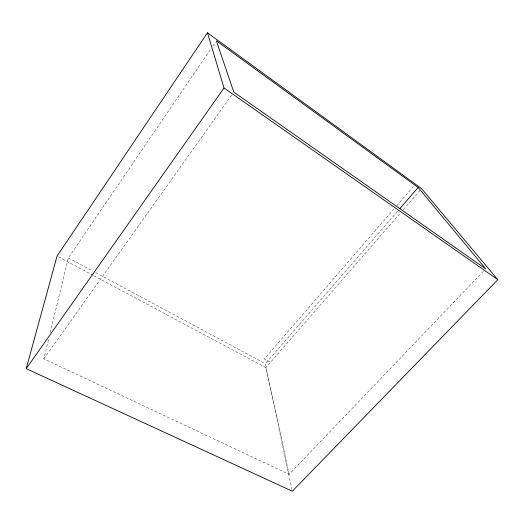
<?xml version="1.0" encoding="UTF-8"?>
<svg xmlns="http://www.w3.org/2000/svg" width="524" height="524" viewBox="0 0 524 524"><rect width="100%" height="100%" fill="white"/><g stroke="black" fill="none" stroke-linecap="round" stroke-linejoin="round"><path stroke-width="0.39" stroke-dasharray="2.62 1.97" d="M483.429 271.268L289.137 474.358L43.833 358.835L48.653 338.969M50.199 332.616L68.349 257.946L210.838 48.909M212.685 46.204L215.449 42.143M43.833 358.835L231.883 94.746M394.048 208.86L264.351 359.006L270.495 362.32M396.714 205.775L413.79 186M289.137 474.358L265.36 363.702L397.801 210.995M291.979 489.632L265.858 367.645L400.69 212.672M403.369 209.593L419.979 190.5M58.492 256.839L93.056 275.303M93.776 275.69L265.858 367.645M68.349 257.946L92.794 271.065M95.669 272.611L265.36 363.702"/><path stroke-width="0.79" d="M26.2 368.66L57.05 256.066L207.465 32.776L421.584 188.653L497.8 279.685L292.32 491.224L26.2 368.66L224.003 87.98L207.465 32.776M399.95 208.526L418.178 187.507L216.373 40.787L233.783 92.08L485.689 268.91L418.178 187.507M224.003 87.98L497.8 279.685"/></g></svg>
